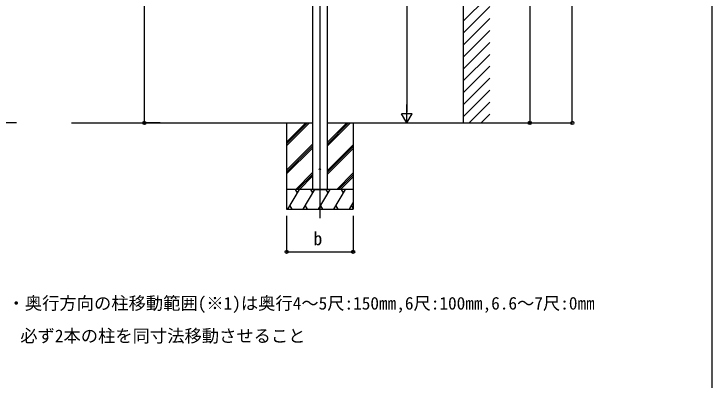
# Model space of a CAD drawing. Units: millimetres, scale not verified. Extents: x -7313 to 6687, y -10401 to 10355.
# Drawn here: x 1437 to 6687, y 109 to 2863 of the extents above; entities that cross this region are included whole.
import ezdxf
from ezdxf.enums import TextEntityAlignment as Align

# ---------------------------------------------------------------- set-up
doc = ezdxf.new("R2010")
doc.units = ezdxf.units.MM
doc.header["$LTSCALE"] = 50
for name, color, linetype in [('0-2_USER1', 3, 'Continuous'), ('0-4_YKK_12', 2, 'Continuous'), ('0-5_YKK_13', 4, 'Continuous'), ('0-6_YKK_A1', 4, 'Continuous'), ('0-7_YKK_D', 6, 'Continuous'), ('0-8_YKK_ZWAK', 7, 'Continuous')]:
    doc.layers.add(name, color=color, linetype=linetype)
doc.styles.add('ＭＳ ゴシック', font='')
doc.styles.get('ＭＳ ゴシック').set_extended_font_data('MS Gothic')

msp = doc.modelspace()

# ---------------------------------------------------------------- linework, layer by layer
at = {"layer": '0-4_YKK_12'}
msp.add_line((3737.49, 4824.75), (3737.49, 1327.74), dxfattribs=at)
at = {"layer": '0-5_YKK_13'}
msp.add_circle((3737.49, 1694.51), 4.5, dxfattribs=at)
at = {"layer": '0-6_YKK_A1'}
for p, q in [((4816.48, 5173.74), (4816.48, 2043.51)), ((3682.49, 4702.51), (3682.49, 1543.51)), ((3792.49, 4702.51), (3792.49, 1543.51)), ((4816.48, 2807.82), (5016.48, 3007.82)), ((4816.48, 2718.01), (5016.48, 2918.01)), ((4816.48, 2628.21), (5016.48, 2828.21)), ((4816.48, 2538.41), (5016.48, 2738.41)), ((4816.48, 2448.61), (5016.48, 2648.61)), ((4816.48, 2358.8), (5016.48, 2558.8)), ((4816.48, 2269), (5016.48, 2469)), ((4816.48, 2179.2), (5016.48, 2379.2)), ((4816.48, 2089.4), (5016.48, 2289.4)), ((4860.39, 2043.51), (5016.48, 2199.59)), ((4950.2, 2043.51), (5016.48, 2109.79)), ((1454.71, 2043.51), (816.54, 2043.51)), ((1869.7, 2043.51), (3682.49, 2043.51)), ((3487.49, 2043.51), (3487.49, 1393.51)), ((3487.49, 1899.53), (3631.47, 2043.51)), ((3487.49, 1885.39), (3645.61, 2043.51)), ((3487.49, 1871.25), (3659.75, 2043.51)), ((3792.49, 2043.51), (5341.89, 2043.51)), ((3792.49, 1867.88), (3968.12, 2043.51)), ((3792.49, 1882.02), (3953.98, 2043.51)), ((3792.49, 1896.16), (3939.84, 2043.51)), ((3987.49, 2043.51), (3987.49, 1393.51)), ((3487.49, 1687.4), (3682.49, 1882.4)), ((3487.49, 1673.26), (3682.49, 1868.26)), ((3487.49, 1659.11), (3682.49, 1854.11)), ((3792.49, 1684.03), (3987.49, 1879.03)), ((3792.49, 1669.89), (3987.49, 1864.89)), ((3792.49, 1655.75), (3987.49, 1850.75)), ((3555.73, 1543.51), (3682.49, 1670.27)), ((3569.87, 1543.51), (3682.49, 1656.12)), ((3584.02, 1543.51), (3682.49, 1641.98)), ((3864.1, 1543.51), (3987.49, 1666.9)), ((3878.24, 1543.51), (3987.49, 1652.76)), ((3892.38, 1543.51), (3987.49, 1638.61)), ((3987.49, 1543.51), (3487.49, 1543.51)), ((3497.51, 1393.51), (3584.11, 1543.51)), ((3569.11, 1517.53), (3554.11, 1543.51)), ((3612.98, 1393.51), (3699.58, 1543.51)), ((3684.58, 1517.53), (3669.58, 1543.51)), ((3682.49, 1543.51), (3792.49, 1543.51)), ((3728.45, 1393.51), (3815.05, 1543.51)), ((3800.05, 1517.53), (3785.05, 1543.51)), ((3843.92, 1393.51), (3930.52, 1543.51)), ((3915.52, 1517.53), (3900.52, 1543.51)), ((3512.51, 1419.49), (3527.5, 1393.51)), ((3627.98, 1419.49), (3642.98, 1393.51)), ((3743.45, 1419.49), (3758.45, 1393.51)), ((3858.92, 1419.49), (3873.91, 1393.51)), ((3959.39, 1393.51), (3987.49, 1442.19)), ((3974.39, 1419.49), (3987.49, 1396.79)), ((3487.49, 1393.51), (3987.49, 1393.51))]:
    msp.add_line(p, q, dxfattribs=at)
at = {"layer": '0-7_YKK_D'}
for p, q in [((5636.48, 2043.49), (5636.48, 4884.57)), ((5316.48, 4739.8), (5316.48, 2043.49)), ((2417.49, 2043.49), (2417.49, 4613.22)), ((4392.49, 4563.51), (4392.49, 2123.51)), ((4392.49, 2043.51), (4392.49, 2182.07)), ((4392.49, 2043.51), (4352.49, 2112.79)), ((4432.49, 2112.79), (4352.49, 2112.79)), ((4392.49, 2043.51), (4432.49, 2112.79)), ((2536.49, 2043.49), (2416.49, 2043.49)), ((4138.29, 2043.51), (4393.49, 2043.51)), ((4898.93, 2043.49), (5637.48, 2043.49)), ((4899.93, 2043.49), (5317.48, 2043.49)), ((3487.49, 1343.51), (3487.49, 1072.51)), ((3987.49, 1343.51), (3987.49, 1072.51)), ((3487.49, 1073.51), (3987.49, 1073.51))]:
    msp.add_line(p, q, dxfattribs=at)
for centre in [(2417.49, 2043.49), (5316.48, 2043.49), (5636.48, 2043.49), (3487.49, 1073.51), (3987.49, 1073.51)]:
    msp.add_circle(centre, 12, dxfattribs=at)
at = {"layer": '0-8_YKK_ZWAK'}
msp.add_lwpolyline([(-7312.6, -10401.1), (6687.4, -10401.1), (6687.4, 9998.9)], dxfattribs=at)

# ---------------------------------------------------------------- texts
at = {"layer": '0-2_USER1', "style": 'ＭＳ ゴシック'}
for s, p in [('・奥行方向の柱移動範囲(※1)は奥行4～5尺:150㎜,6尺:100㎜,6.6～7尺:0㎜', (1388.76, 610.56)), (' 必ず2本の柱を同寸法移動させること', (1419.78, 365.08))]:
    msp.add_text(s, height=95.31, dxfattribs=at).set_placement(p, align=Align.BOTTOM_LEFT)
at = {"layer": '0-7_YKK_D', "style": 'ＭＳ ゴシック'}
msp.add_text('b', height=99.71, dxfattribs=at).set_placement((3688.42, 1093.51), align=Align.BOTTOM_LEFT)

doc.saveas('drawing.dxf')
